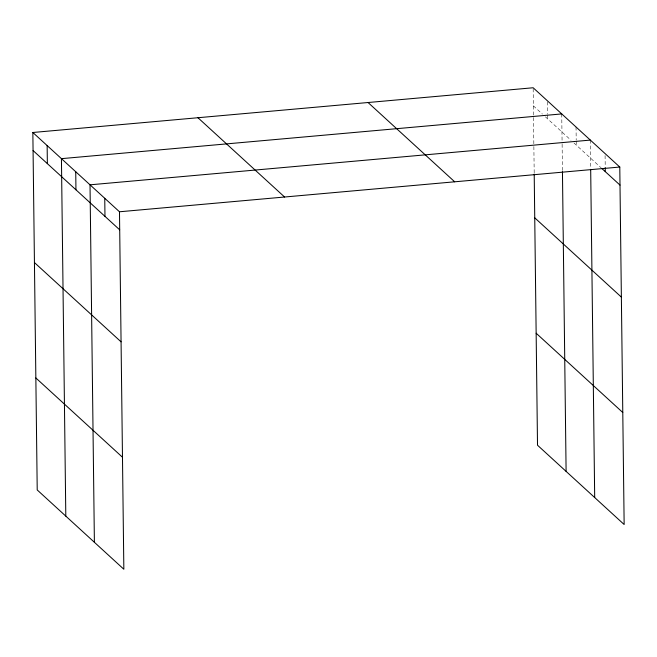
<?xml version="1.0" encoding="UTF-8"?>
<svg xmlns="http://www.w3.org/2000/svg" width="657" height="657" viewBox="0 0 657 657"><rect width="100%" height="100%" fill="white"/><g stroke="black" fill="none" stroke-linecap="round" stroke-linejoin="round"><path stroke-width="0.49" stroke-dasharray="3.29 2.46" d="M533.369 105.826L542.403 114.088M545.409 116.839L570.99 140.245M573.996 143.004L600.859 167.584M605.081 155.569L605.212 166.607M590.331 140.089L590.676 168.332M576.033 127.006L576.197 140.048M576.205 141.05L576.255 145.066M561.743 113.924L562.096 143.185M562.113 144.203L562.433 170.68M547.462 101.843L547.601 113.891M547.618 114.893L547.667 118.901M533.164 88.769L533.862 145.534M533.87 146.552L534.19 173.021"/><path stroke-width="0.99" d="M32.85 132.492L119.484 211.776L123.845 569.241L37.219 489.958L32.85 132.492L533.156 87.759L619.781 167.042L624.15 524.508L537.516 445.224L534.207 174.039M561.743 113.924L61.438 158.657L65.807 516.123M590.331 140.089L90.025 184.822L94.394 542.28M119.484 211.776L619.781 167.042M601.59 168.258L620.003 185.102M534.741 217.828L621.374 297.104M368.051 102.525L454.685 181.8M536.153 333.222L622.779 412.497M197.946 117.734L284.58 197.01M33.072 150.56L119.697 229.835M34.435 262.562L121.069 341.837M35.848 377.956L122.481 457.239M605.228 167.609L605.278 171.625M590.684 169.35L594.692 497.546M562.449 171.699L566.104 471.389M104.75 198.299L104.972 216.358M75.736 171.74L75.949 189.799M47.148 145.575L47.361 163.634"/></g></svg>
